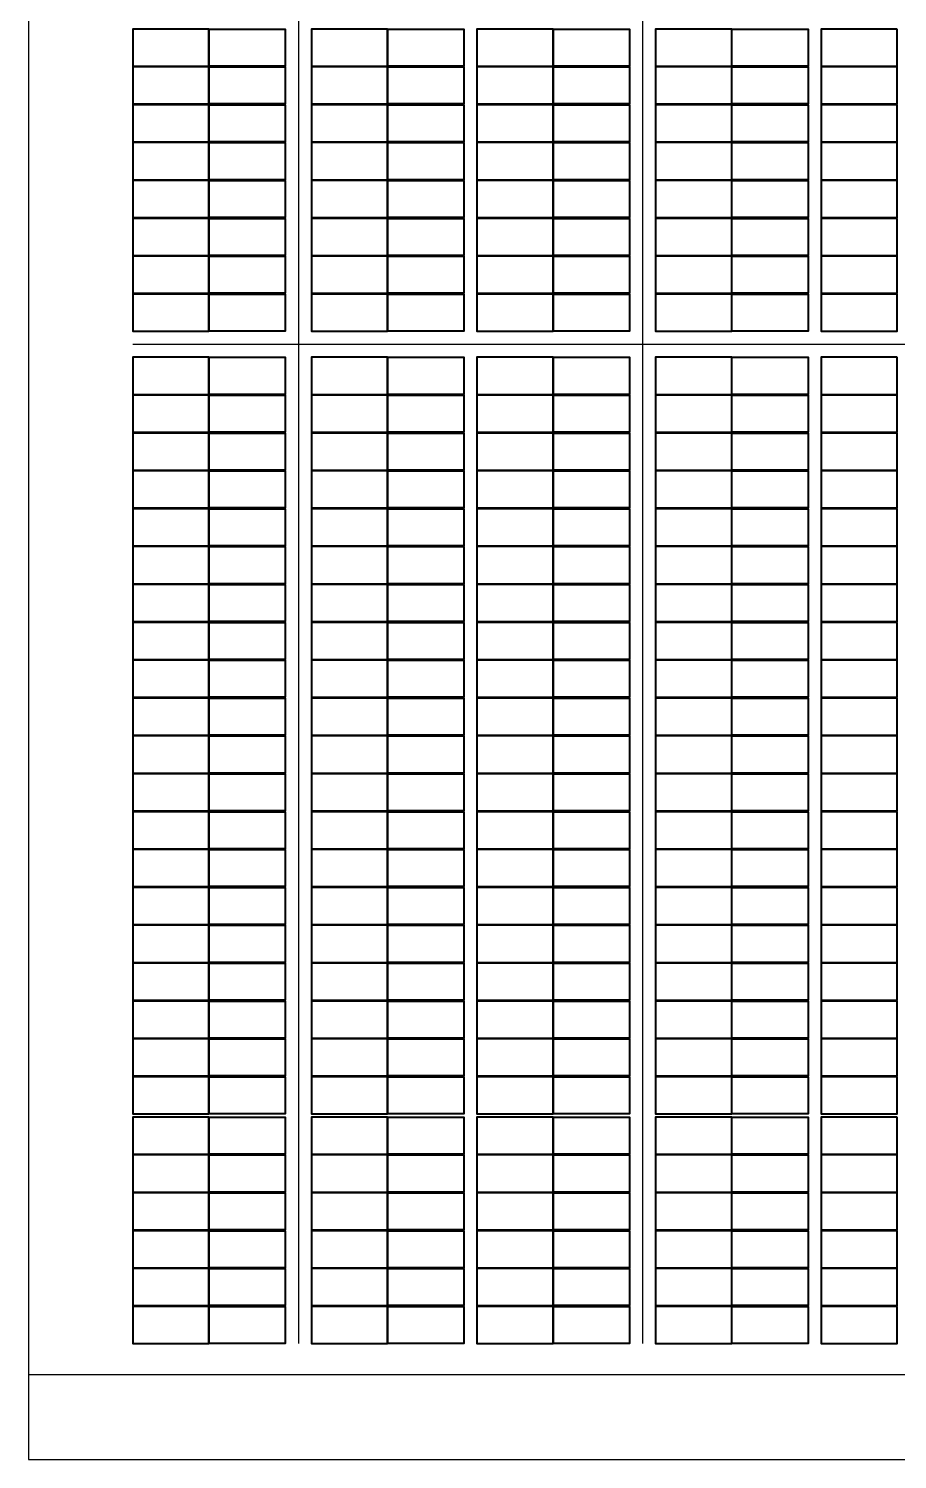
# Model space of a CAD drawing. Header units: millimetres. Extents: x -735047 to 1918431, y -1621985 to 747622.
# Drawn here: x 1746269 to 1772869, y -821566 to -777775 of the extents above; entities that cross this region are included whole.
import ezdxf

# ---------------------------------------------------------------- set-up
doc = ezdxf.new("R2010")
doc.units = ezdxf.units.MM
doc.layers.add('SOL-BUILDING_OUTLINE', color=1, linetype='Continuous', lineweight=30)
doc.layers.add('SOL-PV MODULES', color=5, linetype='Continuous', lineweight=40)
doc.layers.add('SOL-WALKWAY', color=251, linetype='Continuous')

msp = doc.modelspace()

# ---------------------------------------------------------------- linework, layer by layer
at = {"layer": 'SOL-BUILDING_OUTLINE'}
for p, q in [((1746268.533, -714728.572), (1746268.533, -821566.117)), ((1746268.533, -818966.117), (1797829.742, -818966.117)), ((1746268.533, -821566.117), (1797829.742, -821566.117))]:
    msp.add_line(p, q, dxfattribs=at)
at = {"layer": 'SOL-PV MODULES'}
for points in [[(1751788.511, -777787.811), (1749458.708, -777787.811), (1749458.708, -778921.811), (1751788.511, -778921.811)], [(1751798.497, -777787.811), (1754128.3, -777787.811), (1754128.3, -778921.811), (1751798.497, -778921.811)], [(1757257.006, -777787.811), (1754927.204, -777787.811), (1754927.204, -778921.811), (1757257.006, -778921.811)], [(1757266.993, -777787.811), (1759596.795, -777787.811), (1759596.795, -778921.811), (1757266.993, -778921.811)], [(1762326.05, -777787.811), (1759996.247, -777787.811), (1759996.247, -778921.811), (1762326.05, -778921.811)], [(1762336.036, -777787.811), (1764665.839, -777787.811), (1764665.839, -778921.811), (1762336.036, -778921.811)], [(1767794.545, -777787.811), (1765464.742, -777787.811), (1765464.742, -778921.811), (1767794.545, -778921.811)], [(1767804.531, -777787.811), (1770134.334, -777787.811), (1770134.334, -778921.811), (1767804.531, -778921.811)], [(1772863.589, -777787.811), (1770533.786, -777787.811), (1770533.786, -778921.811), (1772863.589, -778921.811)], [(1751788.511, -778946.811), (1749458.708, -778946.811), (1749458.708, -780080.811), (1751788.511, -780080.811)], [(1751798.497, -778946.811), (1754128.3, -778946.811), (1754128.3, -780080.811), (1751798.497, -780080.811)], [(1757257.006, -778946.811), (1754927.204, -778946.811), (1754927.204, -780080.811), (1757257.006, -780080.811)], [(1757266.993, -778946.811), (1759596.795, -778946.811), (1759596.795, -780080.811), (1757266.993, -780080.811)], [(1762326.05, -778946.811), (1759996.247, -778946.811), (1759996.247, -780080.811), (1762326.05, -780080.811)], [(1762336.036, -778946.811), (1764665.839, -778946.811), (1764665.839, -780080.811), (1762336.036, -780080.811)], [(1767794.545, -778946.811), (1765464.742, -778946.811), (1765464.742, -780080.811), (1767794.545, -780080.811)], [(1767804.531, -778946.811), (1770134.334, -778946.811), (1770134.334, -780080.811), (1767804.531, -780080.811)], [(1772863.589, -778946.811), (1770533.786, -778946.811), (1770533.786, -780080.811), (1772863.589, -780080.811)], [(1751788.511, -780105.811), (1749458.708, -780105.811), (1749458.708, -781239.811), (1751788.511, -781239.811)], [(1751798.497, -780105.811), (1754128.3, -780105.811), (1754128.3, -781239.811), (1751798.497, -781239.811)], [(1757257.006, -780105.811), (1754927.204, -780105.811), (1754927.204, -781239.811), (1757257.006, -781239.811)], [(1757266.993, -780105.811), (1759596.795, -780105.811), (1759596.795, -781239.811), (1757266.993, -781239.811)], [(1762326.05, -780105.811), (1759996.247, -780105.811), (1759996.247, -781239.811), (1762326.05, -781239.811)], [(1762336.036, -780105.811), (1764665.839, -780105.811), (1764665.839, -781239.811), (1762336.036, -781239.811)], [(1767794.545, -780105.811), (1765464.742, -780105.811), (1765464.742, -781239.811), (1767794.545, -781239.811)], [(1767804.531, -780105.811), (1770134.334, -780105.811), (1770134.334, -781239.811), (1767804.531, -781239.811)], [(1772863.589, -780105.811), (1770533.786, -780105.811), (1770533.786, -781239.811), (1772863.589, -781239.811)], [(1751788.511, -781264.811), (1749458.708, -781264.811), (1749458.708, -782398.811), (1751788.511, -782398.811)], [(1751798.497, -781264.811), (1754128.3, -781264.811), (1754128.3, -782398.811), (1751798.497, -782398.811)], [(1757257.006, -781264.811), (1754927.204, -781264.811), (1754927.204, -782398.811), (1757257.006, -782398.811)], [(1757266.993, -781264.811), (1759596.795, -781264.811), (1759596.795, -782398.811), (1757266.993, -782398.811)], [(1762326.05, -781264.811), (1759996.247, -781264.811), (1759996.247, -782398.811), (1762326.05, -782398.811)], [(1762336.036, -781264.811), (1764665.839, -781264.811), (1764665.839, -782398.811), (1762336.036, -782398.811)], [(1767794.545, -781264.811), (1765464.742, -781264.811), (1765464.742, -782398.811), (1767794.545, -782398.811)], [(1767804.531, -781264.811), (1770134.334, -781264.811), (1770134.334, -782398.811), (1767804.531, -782398.811)], [(1772863.589, -781264.811), (1770533.786, -781264.811), (1770533.786, -782398.811), (1772863.589, -782398.811)], [(1751788.511, -782423.811), (1749458.708, -782423.811), (1749458.708, -783557.811), (1751788.511, -783557.811)], [(1751798.497, -782423.811), (1754128.3, -782423.811), (1754128.3, -783557.811), (1751798.497, -783557.811)], [(1757257.006, -782423.811), (1754927.204, -782423.811), (1754927.204, -783557.811), (1757257.006, -783557.811)], [(1757266.993, -782423.811), (1759596.795, -782423.811), (1759596.795, -783557.811), (1757266.993, -783557.811)], [(1762326.05, -782423.811), (1759996.247, -782423.811), (1759996.247, -783557.811), (1762326.05, -783557.811)], [(1762336.036, -782423.811), (1764665.839, -782423.811), (1764665.839, -783557.811), (1762336.036, -783557.811)], [(1767794.545, -782423.811), (1765464.742, -782423.811), (1765464.742, -783557.811), (1767794.545, -783557.811)], [(1767804.531, -782423.811), (1770134.334, -782423.811), (1770134.334, -783557.811), (1767804.531, -783557.811)], [(1772863.589, -782423.811), (1770533.786, -782423.811), (1770533.786, -783557.811), (1772863.589, -783557.811)], [(1751788.511, -783582.811), (1749458.708, -783582.811), (1749458.708, -784716.811), (1751788.511, -784716.811)], [(1751798.497, -783582.811), (1754128.3, -783582.811), (1754128.3, -784716.811), (1751798.497, -784716.811)], [(1757257.006, -783582.811), (1754927.204, -783582.811), (1754927.204, -784716.811), (1757257.006, -784716.811)], [(1757266.993, -783582.811), (1759596.795, -783582.811), (1759596.795, -784716.811), (1757266.993, -784716.811)], [(1762326.05, -783582.811), (1759996.247, -783582.811), (1759996.247, -784716.811), (1762326.05, -784716.811)], [(1762336.036, -783582.811), (1764665.839, -783582.811), (1764665.839, -784716.811), (1762336.036, -784716.811)], [(1767794.545, -783582.811), (1765464.742, -783582.811), (1765464.742, -784716.811), (1767794.545, -784716.811)], [(1767804.531, -783582.811), (1770134.334, -783582.811), (1770134.334, -784716.811), (1767804.531, -784716.811)], [(1772863.589, -783582.811), (1770533.786, -783582.811), (1770533.786, -784716.811), (1772863.589, -784716.811)], [(1751788.511, -784741.811), (1749458.708, -784741.811), (1749458.708, -785875.811), (1751788.511, -785875.811)], [(1751798.497, -784741.811), (1754128.3, -784741.811), (1754128.3, -785875.811), (1751798.497, -785875.811)], [(1757257.006, -784741.811), (1754927.204, -784741.811), (1754927.204, -785875.811), (1757257.006, -785875.811)], [(1757266.993, -784741.811), (1759596.795, -784741.811), (1759596.795, -785875.811), (1757266.993, -785875.811)], [(1762326.05, -784741.811), (1759996.247, -784741.811), (1759996.247, -785875.811), (1762326.05, -785875.811)], [(1762336.036, -784741.811), (1764665.839, -784741.811), (1764665.839, -785875.811), (1762336.036, -785875.811)], [(1767794.545, -784741.811), (1765464.742, -784741.811), (1765464.742, -785875.811), (1767794.545, -785875.811)], [(1767804.531, -784741.811), (1770134.334, -784741.811), (1770134.334, -785875.811), (1767804.531, -785875.811)], [(1772863.589, -784741.811), (1770533.786, -784741.811), (1770533.786, -785875.811), (1772863.589, -785875.811)], [(1751788.511, -785900.811), (1749458.708, -785900.811), (1749458.708, -787034.811), (1751788.511, -787034.811)], [(1751798.497, -785900.811), (1754128.3, -785900.811), (1754128.3, -787034.811), (1751798.497, -787034.811)], [(1757257.006, -785900.811), (1754927.204, -785900.811), (1754927.204, -787034.811), (1757257.006, -787034.811)], [(1757266.993, -785900.811), (1759596.795, -785900.811), (1759596.795, -787034.811), (1757266.993, -787034.811)], [(1762326.05, -785900.811), (1759996.247, -785900.811), (1759996.247, -787034.811), (1762326.05, -787034.811)], [(1762336.036, -785900.811), (1764665.839, -785900.811), (1764665.839, -787034.811), (1762336.036, -787034.811)], [(1767794.545, -785900.811), (1765464.742, -785900.811), (1765464.742, -787034.811), (1767794.545, -787034.811)], [(1767804.531, -785900.811), (1770134.334, -785900.811), (1770134.334, -787034.811), (1767804.531, -787034.811)], [(1772863.589, -785900.811), (1770533.786, -785900.811), (1770533.786, -787034.811), (1772863.589, -787034.811)], [(1751788.511, -787834.811), (1749458.708, -787834.811), (1749458.708, -788968.811), (1751788.511, -788968.811)], [(1751798.497, -787834.811), (1754128.3, -787834.811), (1754128.3, -788968.811), (1751798.497, -788968.811)], [(1757257.006, -787834.811), (1754927.204, -787834.811), (1754927.204, -788968.811), (1757257.006, -788968.811)], [(1757266.993, -787834.811), (1759596.795, -787834.811), (1759596.795, -788968.811), (1757266.993, -788968.811)], [(1762326.05, -787834.811), (1759996.247, -787834.811), (1759996.247, -788968.811), (1762326.05, -788968.811)], [(1762336.036, -787834.811), (1764665.839, -787834.811), (1764665.839, -788968.811), (1762336.036, -788968.811)], [(1767794.545, -787834.811), (1765464.742, -787834.811), (1765464.742, -788968.811), (1767794.545, -788968.811)], [(1767804.531, -787834.811), (1770134.334, -787834.811), (1770134.334, -788968.811), (1767804.531, -788968.811)], [(1772863.589, -787834.811), (1770533.786, -787834.811), (1770533.786, -788968.811), (1772863.589, -788968.811)], [(1751788.511, -788993.811), (1749458.708, -788993.811), (1749458.708, -790127.811), (1751788.511, -790127.811)], [(1751798.497, -788993.811), (1754128.3, -788993.811), (1754128.3, -790127.811), (1751798.497, -790127.811)], [(1757257.006, -788993.811), (1754927.204, -788993.811), (1754927.204, -790127.811), (1757257.006, -790127.811)], [(1757266.993, -788993.811), (1759596.795, -788993.811), (1759596.795, -790127.811), (1757266.993, -790127.811)], [(1762326.05, -788993.811), (1759996.247, -788993.811), (1759996.247, -790127.811), (1762326.05, -790127.811)], [(1762336.036, -788993.811), (1764665.839, -788993.811), (1764665.839, -790127.811), (1762336.036, -790127.811)], [(1767794.545, -788993.811), (1765464.742, -788993.811), (1765464.742, -790127.811), (1767794.545, -790127.811)], [(1767804.531, -788993.811), (1770134.334, -788993.811), (1770134.334, -790127.811), (1767804.531, -790127.811)], [(1772863.589, -788993.811), (1770533.786, -788993.811), (1770533.786, -790127.811), (1772863.589, -790127.811)], [(1751788.511, -790152.811), (1749458.708, -790152.811), (1749458.708, -791286.811), (1751788.511, -791286.811)], [(1751798.497, -790152.811), (1754128.3, -790152.811), (1754128.3, -791286.811), (1751798.497, -791286.811)], [(1757257.006, -790152.811), (1754927.204, -790152.811), (1754927.204, -791286.811), (1757257.006, -791286.811)], [(1757266.993, -790152.811), (1759596.795, -790152.811), (1759596.795, -791286.811), (1757266.993, -791286.811)], [(1762326.05, -790152.811), (1759996.247, -790152.811), (1759996.247, -791286.811), (1762326.05, -791286.811)], [(1762336.036, -790152.811), (1764665.839, -790152.811), (1764665.839, -791286.811), (1762336.036, -791286.811)], [(1767794.545, -790152.811), (1765464.742, -790152.811), (1765464.742, -791286.811), (1767794.545, -791286.811)], [(1767804.531, -790152.811), (1770134.334, -790152.811), (1770134.334, -791286.811), (1767804.531, -791286.811)], [(1772863.589, -790152.811), (1770533.786, -790152.811), (1770533.786, -791286.811), (1772863.589, -791286.811)], [(1751788.511, -791311.811), (1749458.708, -791311.811), (1749458.708, -792445.811), (1751788.511, -792445.811)], [(1751798.497, -791311.811), (1754128.3, -791311.811), (1754128.3, -792445.811), (1751798.497, -792445.811)], [(1757257.006, -791311.811), (1754927.204, -791311.811), (1754927.204, -792445.811), (1757257.006, -792445.811)], [(1757266.993, -791311.811), (1759596.795, -791311.811), (1759596.795, -792445.811), (1757266.993, -792445.811)], [(1762326.05, -791311.811), (1759996.247, -791311.811), (1759996.247, -792445.811), (1762326.05, -792445.811)], [(1762336.036, -791311.811), (1764665.839, -791311.811), (1764665.839, -792445.811), (1762336.036, -792445.811)], [(1767794.545, -791311.811), (1765464.742, -791311.811), (1765464.742, -792445.811), (1767794.545, -792445.811)], [(1767804.531, -791311.811), (1770134.334, -791311.811), (1770134.334, -792445.811), (1767804.531, -792445.811)], [(1772863.589, -791311.811), (1770533.786, -791311.811), (1770533.786, -792445.811), (1772863.589, -792445.811)], [(1751788.511, -792470.811), (1749458.708, -792470.811), (1749458.708, -793604.811), (1751788.511, -793604.811)], [(1751798.497, -792470.811), (1754128.3, -792470.811), (1754128.3, -793604.811), (1751798.497, -793604.811)], [(1757257.006, -792470.811), (1754927.204, -792470.811), (1754927.204, -793604.811), (1757257.006, -793604.811)], [(1757266.993, -792470.811), (1759596.795, -792470.811), (1759596.795, -793604.811), (1757266.993, -793604.811)], [(1762326.05, -792470.811), (1759996.247, -792470.811), (1759996.247, -793604.811), (1762326.05, -793604.811)], [(1762336.036, -792470.811), (1764665.839, -792470.811), (1764665.839, -793604.811), (1762336.036, -793604.811)], [(1767794.545, -792470.811), (1765464.742, -792470.811), (1765464.742, -793604.811), (1767794.545, -793604.811)], [(1767804.531, -792470.811), (1770134.334, -792470.811), (1770134.334, -793604.811), (1767804.531, -793604.811)], [(1772863.589, -792470.811), (1770533.786, -792470.811), (1770533.786, -793604.811), (1772863.589, -793604.811)], [(1751788.511, -793629.811), (1749458.708, -793629.811), (1749458.708, -794763.811), (1751788.511, -794763.811)], [(1751798.497, -793629.811), (1754128.3, -793629.811), (1754128.3, -794763.811), (1751798.497, -794763.811)], [(1757257.006, -793629.811), (1754927.204, -793629.811), (1754927.204, -794763.811), (1757257.006, -794763.811)], [(1757266.993, -793629.811), (1759596.795, -793629.811), (1759596.795, -794763.811), (1757266.993, -794763.811)], [(1762326.05, -793629.811), (1759996.247, -793629.811), (1759996.247, -794763.811), (1762326.05, -794763.811)], [(1762336.036, -793629.811), (1764665.839, -793629.811), (1764665.839, -794763.811), (1762336.036, -794763.811)], [(1767794.545, -793629.811), (1765464.742, -793629.811), (1765464.742, -794763.811), (1767794.545, -794763.811)], [(1767804.531, -793629.811), (1770134.334, -793629.811), (1770134.334, -794763.811), (1767804.531, -794763.811)], [(1772863.589, -793629.811), (1770533.786, -793629.811), (1770533.786, -794763.811), (1772863.589, -794763.811)], [(1751788.511, -794788.811), (1749458.708, -794788.811), (1749458.708, -795922.811), (1751788.511, -795922.811)], [(1751798.497, -794788.811), (1754128.3, -794788.811), (1754128.3, -795922.811), (1751798.497, -795922.811)], [(1757257.006, -794788.811), (1754927.204, -794788.811), (1754927.204, -795922.811), (1757257.006, -795922.811)], [(1757266.993, -794788.811), (1759596.795, -794788.811), (1759596.795, -795922.811), (1757266.993, -795922.811)], [(1762326.05, -794788.811), (1759996.247, -794788.811), (1759996.247, -795922.811), (1762326.05, -795922.811)], [(1762336.036, -794788.811), (1764665.839, -794788.811), (1764665.839, -795922.811), (1762336.036, -795922.811)], [(1767794.545, -794788.811), (1765464.742, -794788.811), (1765464.742, -795922.811), (1767794.545, -795922.811)], [(1767804.531, -794788.811), (1770134.334, -794788.811), (1770134.334, -795922.811), (1767804.531, -795922.811)], [(1772863.589, -794788.811), (1770533.786, -794788.811), (1770533.786, -795922.811), (1772863.589, -795922.811)], [(1751788.511, -795947.811), (1749458.708, -795947.811), (1749458.708, -797081.811), (1751788.511, -797081.811)], [(1751798.497, -795947.811), (1754128.3, -795947.811), (1754128.3, -797081.811), (1751798.497, -797081.811)], [(1757257.006, -795947.811), (1754927.204, -795947.811), (1754927.204, -797081.811), (1757257.006, -797081.811)], [(1757266.993, -795947.811), (1759596.795, -795947.811), (1759596.795, -797081.811), (1757266.993, -797081.811)], [(1762326.05, -795947.811), (1759996.247, -795947.811), (1759996.247, -797081.811), (1762326.05, -797081.811)], [(1762336.036, -795947.811), (1764665.839, -795947.811), (1764665.839, -797081.811), (1762336.036, -797081.811)], [(1767794.545, -795947.811), (1765464.742, -795947.811), (1765464.742, -797081.811), (1767794.545, -797081.811)], [(1767804.531, -795947.811), (1770134.334, -795947.811), (1770134.334, -797081.811), (1767804.531, -797081.811)], [(1772863.589, -795947.811), (1770533.786, -795947.811), (1770533.786, -797081.811), (1772863.589, -797081.811)], [(1751788.511, -797106.811), (1749458.708, -797106.811), (1749458.708, -798240.811), (1751788.511, -798240.811)], [(1751798.497, -797106.811), (1754128.3, -797106.811), (1754128.3, -798240.811), (1751798.497, -798240.811)], [(1757257.006, -797106.811), (1754927.204, -797106.811), (1754927.204, -798240.811), (1757257.006, -798240.811)], [(1757266.993, -797106.811), (1759596.795, -797106.811), (1759596.795, -798240.811), (1757266.993, -798240.811)], [(1762326.05, -797106.811), (1759996.247, -797106.811), (1759996.247, -798240.811), (1762326.05, -798240.811)], [(1762336.036, -797106.811), (1764665.839, -797106.811), (1764665.839, -798240.811), (1762336.036, -798240.811)], [(1767794.545, -797106.811), (1765464.742, -797106.811), (1765464.742, -798240.811), (1767794.545, -798240.811)], [(1767804.531, -797106.811), (1770134.334, -797106.811), (1770134.334, -798240.811), (1767804.531, -798240.811)], [(1772863.589, -797106.811), (1770533.786, -797106.811), (1770533.786, -798240.811), (1772863.589, -798240.811)], [(1751788.511, -798265.811), (1749458.708, -798265.811), (1749458.708, -799399.811), (1751788.511, -799399.811)], [(1751798.497, -798265.811), (1754128.3, -798265.811), (1754128.3, -799399.811), (1751798.497, -799399.811)], [(1757257.006, -798265.811), (1754927.204, -798265.811), (1754927.204, -799399.811), (1757257.006, -799399.811)], [(1757266.993, -798265.811), (1759596.795, -798265.811), (1759596.795, -799399.811), (1757266.993, -799399.811)], [(1762326.05, -798265.811), (1759996.247, -798265.811), (1759996.247, -799399.811), (1762326.05, -799399.811)], [(1762336.036, -798265.811), (1764665.839, -798265.811), (1764665.839, -799399.811), (1762336.036, -799399.811)], [(1767794.545, -798265.811), (1765464.742, -798265.811), (1765464.742, -799399.811), (1767794.545, -799399.811)], [(1767804.531, -798265.811), (1770134.334, -798265.811), (1770134.334, -799399.811), (1767804.531, -799399.811)], [(1772863.589, -798265.811), (1770533.786, -798265.811), (1770533.786, -799399.811), (1772863.589, -799399.811)], [(1751788.511, -799424.811), (1749458.708, -799424.811), (1749458.708, -800558.811), (1751788.511, -800558.811)], [(1751798.497, -799424.811), (1754128.3, -799424.811), (1754128.3, -800558.811), (1751798.497, -800558.811)], [(1757257.006, -799424.811), (1754927.204, -799424.811), (1754927.204, -800558.811), (1757257.006, -800558.811)], [(1757266.993, -799424.811), (1759596.795, -799424.811), (1759596.795, -800558.811), (1757266.993, -800558.811)], [(1762326.05, -799424.811), (1759996.247, -799424.811), (1759996.247, -800558.811), (1762326.05, -800558.811)], [(1762336.036, -799424.811), (1764665.839, -799424.811), (1764665.839, -800558.811), (1762336.036, -800558.811)], [(1767794.545, -799424.811), (1765464.742, -799424.811), (1765464.742, -800558.811), (1767794.545, -800558.811)], [(1767804.531, -799424.811), (1770134.334, -799424.811), (1770134.334, -800558.811), (1767804.531, -800558.811)], [(1772863.589, -799424.811), (1770533.786, -799424.811), (1770533.786, -800558.811), (1772863.589, -800558.811)], [(1751788.511, -800583.811), (1749458.708, -800583.811), (1749458.708, -801717.811), (1751788.511, -801717.811)], [(1751798.497, -800583.811), (1754128.3, -800583.811), (1754128.3, -801717.811), (1751798.497, -801717.811)], [(1757257.006, -800583.811), (1754927.204, -800583.811), (1754927.204, -801717.811), (1757257.006, -801717.811)], [(1757266.993, -800583.811), (1759596.795, -800583.811), (1759596.795, -801717.811), (1757266.993, -801717.811)], [(1762326.05, -800583.811), (1759996.247, -800583.811), (1759996.247, -801717.811), (1762326.05, -801717.811)], [(1762336.036, -800583.811), (1764665.839, -800583.811), (1764665.839, -801717.811), (1762336.036, -801717.811)], [(1767794.545, -800583.811), (1765464.742, -800583.811), (1765464.742, -801717.811), (1767794.545, -801717.811)], [(1767804.531, -800583.811), (1770134.334, -800583.811), (1770134.334, -801717.811), (1767804.531, -801717.811)], [(1772863.589, -800583.811), (1770533.786, -800583.811), (1770533.786, -801717.811), (1772863.589, -801717.811)], [(1751788.511, -801742.811), (1749458.708, -801742.811), (1749458.708, -802876.811), (1751788.511, -802876.811)], [(1751798.497, -801742.811), (1754128.3, -801742.811), (1754128.3, -802876.811), (1751798.497, -802876.811)], [(1757257.006, -801742.811), (1754927.204, -801742.811), (1754927.204, -802876.811), (1757257.006, -802876.811)], [(1757266.993, -801742.811), (1759596.795, -801742.811), (1759596.795, -802876.811), (1757266.993, -802876.811)], [(1762326.05, -801742.811), (1759996.247, -801742.811), (1759996.247, -802876.811), (1762326.05, -802876.811)], [(1762336.036, -801742.811), (1764665.839, -801742.811), (1764665.839, -802876.811), (1762336.036, -802876.811)], [(1767794.545, -801742.811), (1765464.742, -801742.811), (1765464.742, -802876.811), (1767794.545, -802876.811)], [(1767804.531, -801742.811), (1770134.334, -801742.811), (1770134.334, -802876.811), (1767804.531, -802876.811)], [(1772863.589, -801742.811), (1770533.786, -801742.811), (1770533.786, -802876.811), (1772863.589, -802876.811)], [(1751788.511, -802901.811), (1749458.708, -802901.811), (1749458.708, -804035.811), (1751788.511, -804035.811)], [(1751798.497, -802901.811), (1754128.3, -802901.811), (1754128.3, -804035.811), (1751798.497, -804035.811)], [(1757257.006, -802901.811), (1754927.204, -802901.811), (1754927.204, -804035.811), (1757257.006, -804035.811)], [(1757266.993, -802901.811), (1759596.795, -802901.811), (1759596.795, -804035.811), (1757266.993, -804035.811)], [(1762326.05, -802901.811), (1759996.247, -802901.811), (1759996.247, -804035.811), (1762326.05, -804035.811)], [(1762336.036, -802901.811), (1764665.839, -802901.811), (1764665.839, -804035.811), (1762336.036, -804035.811)], [(1767794.545, -802901.811), (1765464.742, -802901.811), (1765464.742, -804035.811), (1767794.545, -804035.811)], [(1767804.531, -802901.811), (1770134.334, -802901.811), (1770134.334, -804035.811), (1767804.531, -804035.811)], [(1772863.589, -802901.811), (1770533.786, -802901.811), (1770533.786, -804035.811), (1772863.589, -804035.811)], [(1751788.511, -804060.811), (1749458.708, -804060.811), (1749458.708, -805194.811), (1751788.511, -805194.811)], [(1751798.497, -804060.811), (1754128.3, -804060.811), (1754128.3, -805194.811), (1751798.497, -805194.811)], [(1757257.006, -804060.811), (1754927.204, -804060.811), (1754927.204, -805194.811), (1757257.006, -805194.811)], [(1757266.993, -804060.811), (1759596.795, -804060.811), (1759596.795, -805194.811), (1757266.993, -805194.811)], [(1762326.05, -804060.811), (1759996.247, -804060.811), (1759996.247, -805194.811), (1762326.05, -805194.811)], [(1762336.036, -804060.811), (1764665.839, -804060.811), (1764665.839, -805194.811), (1762336.036, -805194.811)], [(1767794.545, -804060.811), (1765464.742, -804060.811), (1765464.742, -805194.811), (1767794.545, -805194.811)], [(1767804.531, -804060.811), (1770134.334, -804060.811), (1770134.334, -805194.811), (1767804.531, -805194.811)], [(1772863.589, -804060.811), (1770533.786, -804060.811), (1770533.786, -805194.811), (1772863.589, -805194.811)], [(1751788.511, -805219.811), (1749458.708, -805219.811), (1749458.708, -806353.811), (1751788.511, -806353.811)], [(1751798.497, -805219.811), (1754128.3, -805219.811), (1754128.3, -806353.811), (1751798.497, -806353.811)], [(1757257.006, -805219.811), (1754927.204, -805219.811), (1754927.204, -806353.811), (1757257.006, -806353.811)], [(1757266.993, -805219.811), (1759596.795, -805219.811), (1759596.795, -806353.811), (1757266.993, -806353.811)], [(1762326.05, -805219.811), (1759996.247, -805219.811), (1759996.247, -806353.811), (1762326.05, -806353.811)], [(1762336.036, -805219.811), (1764665.839, -805219.811), (1764665.839, -806353.811), (1762336.036, -806353.811)], [(1767794.545, -805219.811), (1765464.742, -805219.811), (1765464.742, -806353.811), (1767794.545, -806353.811)], [(1767804.531, -805219.811), (1770134.334, -805219.811), (1770134.334, -806353.811), (1767804.531, -806353.811)], [(1772863.589, -805219.811), (1770533.786, -805219.811), (1770533.786, -806353.811), (1772863.589, -806353.811)], [(1751788.511, -806378.811), (1749458.708, -806378.811), (1749458.708, -807512.811), (1751788.511, -807512.811)], [(1751798.497, -806378.811), (1754128.3, -806378.811), (1754128.3, -807512.811), (1751798.497, -807512.811)], [(1757257.006, -806378.811), (1754927.204, -806378.811), (1754927.204, -807512.811), (1757257.006, -807512.811)], [(1757266.993, -806378.811), (1759596.795, -806378.811), (1759596.795, -807512.811), (1757266.993, -807512.811)], [(1762326.05, -806378.811), (1759996.247, -806378.811), (1759996.247, -807512.811), (1762326.05, -807512.811)], [(1762336.036, -806378.811), (1764665.839, -806378.811), (1764665.839, -807512.811), (1762336.036, -807512.811)], [(1767794.545, -806378.811), (1765464.742, -806378.811), (1765464.742, -807512.811), (1767794.545, -807512.811)], [(1767804.531, -806378.811), (1770134.334, -806378.811), (1770134.334, -807512.811), (1767804.531, -807512.811)], [(1772863.589, -806378.811), (1770533.786, -806378.811), (1770533.786, -807512.811), (1772863.589, -807512.811)], [(1751788.511, -807537.811), (1749458.708, -807537.811), (1749458.708, -808671.811), (1751788.511, -808671.811)], [(1751798.497, -807537.811), (1754128.3, -807537.811), (1754128.3, -808671.811), (1751798.497, -808671.811)], [(1757257.006, -807537.811), (1754927.204, -807537.811), (1754927.204, -808671.811), (1757257.006, -808671.811)], [(1757266.993, -807537.811), (1759596.795, -807537.811), (1759596.795, -808671.811), (1757266.993, -808671.811)], [(1762326.05, -807537.811), (1759996.247, -807537.811), (1759996.247, -808671.811), (1762326.05, -808671.811)], [(1762336.036, -807537.811), (1764665.839, -807537.811), (1764665.839, -808671.811), (1762336.036, -808671.811)], [(1767794.545, -807537.811), (1765464.742, -807537.811), (1765464.742, -808671.811), (1767794.545, -808671.811)], [(1767804.531, -807537.811), (1770134.334, -807537.811), (1770134.334, -808671.811), (1767804.531, -808671.811)], [(1772863.589, -807537.811), (1770533.786, -807537.811), (1770533.786, -808671.811), (1772863.589, -808671.811)], [(1751788.511, -808696.811), (1749458.708, -808696.811), (1749458.708, -809830.811), (1751788.511, -809830.811)], [(1751798.497, -808696.811), (1754128.3, -808696.811), (1754128.3, -809830.811), (1751798.497, -809830.811)], [(1757257.006, -808696.811), (1754927.204, -808696.811), (1754927.204, -809830.811), (1757257.006, -809830.811)], [(1757266.993, -808696.811), (1759596.795, -808696.811), (1759596.795, -809830.811), (1757266.993, -809830.811)], [(1762326.05, -808696.811), (1759996.247, -808696.811), (1759996.247, -809830.811), (1762326.05, -809830.811)], [(1762336.036, -808696.811), (1764665.839, -808696.811), (1764665.839, -809830.811), (1762336.036, -809830.811)], [(1767794.545, -808696.811), (1765464.742, -808696.811), (1765464.742, -809830.811), (1767794.545, -809830.811)], [(1767804.531, -808696.811), (1770134.334, -808696.811), (1770134.334, -809830.811), (1767804.531, -809830.811)], [(1772863.589, -808696.811), (1770533.786, -808696.811), (1770533.786, -809830.811), (1772863.589, -809830.811)], [(1751788.511, -809855.811), (1749458.708, -809855.811), (1749458.708, -810989.811), (1751788.511, -810989.811)], [(1751798.497, -809855.811), (1754128.3, -809855.811), (1754128.3, -810989.811), (1751798.497, -810989.811)], [(1757257.006, -809855.811), (1754927.204, -809855.811), (1754927.204, -810989.811), (1757257.006, -810989.811)], [(1757266.993, -809855.811), (1759596.795, -809855.811), (1759596.795, -810989.811), (1757266.993, -810989.811)], [(1762326.05, -809855.811), (1759996.247, -809855.811), (1759996.247, -810989.811), (1762326.05, -810989.811)], [(1762336.036, -809855.811), (1764665.839, -809855.811), (1764665.839, -810989.811), (1762336.036, -810989.811)], [(1767794.545, -809855.811), (1765464.742, -809855.811), (1765464.742, -810989.811), (1767794.545, -810989.811)], [(1767804.531, -809855.811), (1770134.334, -809855.811), (1770134.334, -810989.811), (1767804.531, -810989.811)], [(1772863.589, -809855.811), (1770533.786, -809855.811), (1770533.786, -810989.811), (1772863.589, -810989.811)], [(1751788.511, -811089.811), (1749458.708, -811089.811), (1749458.708, -812223.811), (1751788.511, -812223.811)], [(1751798.497, -811089.811), (1754128.3, -811089.811), (1754128.3, -812223.811), (1751798.497, -812223.811)], [(1757257.006, -811089.811), (1754927.204, -811089.811), (1754927.204, -812223.811), (1757257.006, -812223.811)], [(1757266.993, -811089.811), (1759596.795, -811089.811), (1759596.795, -812223.811), (1757266.993, -812223.811)], [(1762326.05, -811089.811), (1759996.247, -811089.811), (1759996.247, -812223.811), (1762326.05, -812223.811)], [(1762336.036, -811089.811), (1764665.839, -811089.811), (1764665.839, -812223.811), (1762336.036, -812223.811)], [(1767794.545, -811089.811), (1765464.742, -811089.811), (1765464.742, -812223.811), (1767794.545, -812223.811)], [(1767804.531, -811089.811), (1770134.334, -811089.811), (1770134.334, -812223.811), (1767804.531, -812223.811)], [(1772863.589, -811089.811), (1770533.786, -811089.811), (1770533.786, -812223.811), (1772863.589, -812223.811)], [(1751788.511, -812248.811), (1749458.708, -812248.811), (1749458.708, -813382.811), (1751788.511, -813382.811)], [(1751798.497, -812248.811), (1754128.3, -812248.811), (1754128.3, -813382.811), (1751798.497, -813382.811)], [(1757257.006, -812248.811), (1754927.204, -812248.811), (1754927.204, -813382.811), (1757257.006, -813382.811)], [(1757266.993, -812248.811), (1759596.795, -812248.811), (1759596.795, -813382.811), (1757266.993, -813382.811)], [(1762326.05, -812248.811), (1759996.247, -812248.811), (1759996.247, -813382.811), (1762326.05, -813382.811)], [(1762336.036, -812248.811), (1764665.839, -812248.811), (1764665.839, -813382.811), (1762336.036, -813382.811)], [(1767794.545, -812248.811), (1765464.742, -812248.811), (1765464.742, -813382.811), (1767794.545, -813382.811)], [(1767804.531, -812248.811), (1770134.334, -812248.811), (1770134.334, -813382.811), (1767804.531, -813382.811)], [(1772863.589, -812248.811), (1770533.786, -812248.811), (1770533.786, -813382.811), (1772863.589, -813382.811)], [(1751788.511, -813407.811), (1749458.708, -813407.811), (1749458.708, -814541.811), (1751788.511, -814541.811)], [(1751798.497, -813407.811), (1754128.3, -813407.811), (1754128.3, -814541.811), (1751798.497, -814541.811)], [(1757257.006, -813407.811), (1754927.204, -813407.811), (1754927.204, -814541.811), (1757257.006, -814541.811)], [(1757266.993, -813407.811), (1759596.795, -813407.811), (1759596.795, -814541.811), (1757266.993, -814541.811)], [(1762326.05, -813407.811), (1759996.247, -813407.811), (1759996.247, -814541.811), (1762326.05, -814541.811)], [(1762336.036, -813407.811), (1764665.839, -813407.811), (1764665.839, -814541.811), (1762336.036, -814541.811)], [(1767794.545, -813407.811), (1765464.742, -813407.811), (1765464.742, -814541.811), (1767794.545, -814541.811)], [(1767804.531, -813407.811), (1770134.334, -813407.811), (1770134.334, -814541.811), (1767804.531, -814541.811)], [(1772863.589, -813407.811), (1770533.786, -813407.811), (1770533.786, -814541.811), (1772863.589, -814541.811)], [(1751788.511, -814566.811), (1749458.708, -814566.811), (1749458.708, -815700.811), (1751788.511, -815700.811)], [(1751798.497, -814566.811), (1754128.3, -814566.811), (1754128.3, -815700.811), (1751798.497, -815700.811)], [(1757257.006, -814566.811), (1754927.204, -814566.811), (1754927.204, -815700.811), (1757257.006, -815700.811)], [(1757266.993, -814566.811), (1759596.795, -814566.811), (1759596.795, -815700.811), (1757266.993, -815700.811)], [(1762326.05, -814566.811), (1759996.247, -814566.811), (1759996.247, -815700.811), (1762326.05, -815700.811)], [(1762336.036, -814566.811), (1764665.839, -814566.811), (1764665.839, -815700.811), (1762336.036, -815700.811)], [(1767794.545, -814566.811), (1765464.742, -814566.811), (1765464.742, -815700.811), (1767794.545, -815700.811)], [(1767804.531, -814566.811), (1770134.334, -814566.811), (1770134.334, -815700.811), (1767804.531, -815700.811)], [(1772863.589, -814566.811), (1770533.786, -814566.811), (1770533.786, -815700.811), (1772863.589, -815700.811)], [(1751788.511, -815725.811), (1749458.708, -815725.811), (1749458.708, -816859.811), (1751788.511, -816859.811)], [(1751798.497, -815725.811), (1754128.3, -815725.811), (1754128.3, -816859.811), (1751798.497, -816859.811)], [(1757257.006, -815725.811), (1754927.204, -815725.811), (1754927.204, -816859.811), (1757257.006, -816859.811)], [(1757266.993, -815725.811), (1759596.795, -815725.811), (1759596.795, -816859.811), (1757266.993, -816859.811)], [(1762326.05, -815725.811), (1759996.247, -815725.811), (1759996.247, -816859.811), (1762326.05, -816859.811)], [(1762336.036, -815725.811), (1764665.839, -815725.811), (1764665.839, -816859.811), (1762336.036, -816859.811)], [(1767794.545, -815725.811), (1765464.742, -815725.811), (1765464.742, -816859.811), (1767794.545, -816859.811)], [(1767804.531, -815725.811), (1770134.334, -815725.811), (1770134.334, -816859.811), (1767804.531, -816859.811)], [(1772863.589, -815725.811), (1770533.786, -815725.811), (1770533.786, -816859.811), (1772863.589, -816859.811)], [(1751788.511, -816884.811), (1749458.708, -816884.811), (1749458.708, -818018.811), (1751788.511, -818018.811)], [(1751798.497, -816884.811), (1754128.3, -816884.811), (1754128.3, -818018.811), (1751798.497, -818018.811)], [(1757257.006, -816884.811), (1754927.204, -816884.811), (1754927.204, -818018.811), (1757257.006, -818018.811)], [(1757266.993, -816884.811), (1759596.795, -816884.811), (1759596.795, -818018.811), (1757266.993, -818018.811)], [(1762326.05, -816884.811), (1759996.247, -816884.811), (1759996.247, -818018.811), (1762326.05, -818018.811)], [(1762336.036, -816884.811), (1764665.839, -816884.811), (1764665.839, -818018.811), (1762336.036, -818018.811)], [(1767794.545, -816884.811), (1765464.742, -816884.811), (1765464.742, -818018.811), (1767794.545, -818018.811)], [(1767804.531, -816884.811), (1770134.334, -816884.811), (1770134.334, -818018.811), (1767804.531, -818018.811)], [(1772863.589, -816884.811), (1770533.786, -816884.811), (1770533.786, -818018.811), (1772863.589, -818018.811)]]:
    msp.add_lwpolyline(points, close=True, dxfattribs=at)
at = {"layer": 'SOL-WALKWAY', "color": 3}
for p, q in [((1754527.752, -763779.811), (1754527.752, -818018.811)), ((1765065.291, -763779.811), (1765065.291, -818018.811)), ((1749458.708, -787434.811), (1796677.907, -787434.811))]:
    msp.add_line(p, q, dxfattribs=at)

doc.saveas('drawing.dxf')
